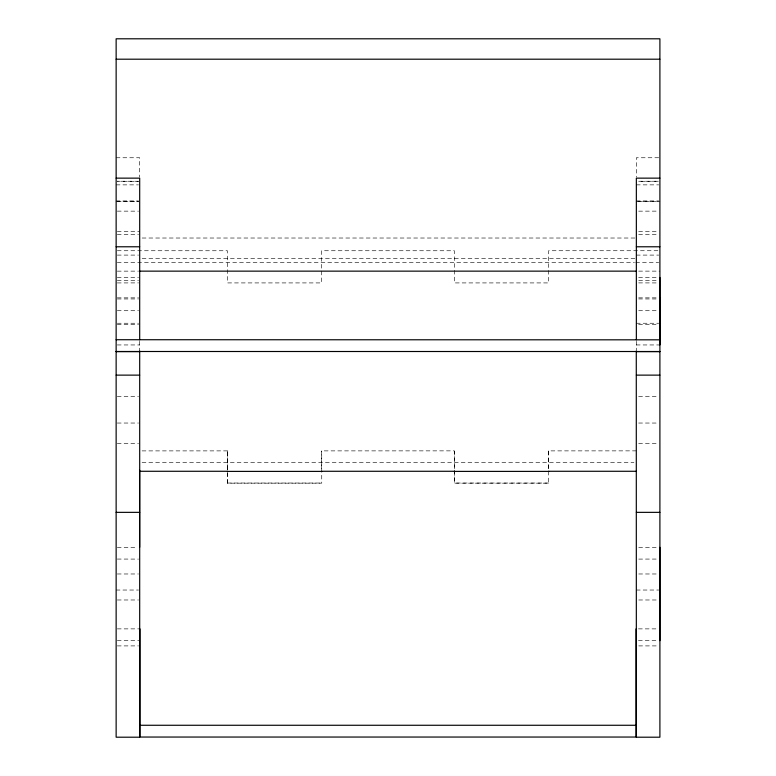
<?xml version="1.0" encoding="UTF-8"?>
<svg xmlns="http://www.w3.org/2000/svg" width="776" height="776" viewBox="0 0 776 776"><rect width="100%" height="100%" fill="white"/><g stroke="black" fill="none" stroke-linecap="round" stroke-linejoin="round"><path stroke-width="0.58" stroke-dasharray="3.88 2.91" d="M227.426 483.157L227.426 450.866L227.426 483.157L321.739 483.157L321.739 450.866M116.138 157.761L139.69 157.751L139.69 177.132M658.727 157.751L636.349 157.761L636.349 177.132M138.545 181.235L117.312 181.235L138.506 181.303M638.658 181.235L658.717 181.235L638.706 181.303M116.138 184.872L138.506 184.872M636.349 184.872L658.727 184.872M116.138 200.926L138.506 200.926M636.349 200.926L658.727 200.926M117.312 201.634L138.545 201.634M638.658 201.634L659.901 201.634M116.138 201.702L138.506 201.702M636.349 201.702L658.727 201.702M117.312 211.13L138.545 211.15M638.658 211.15L658.727 211.13M117.312 231.539L139.69 231.539M638.658 231.539L658.727 231.539M117.312 234.682L138.545 234.691M638.658 234.691L658.727 234.682M142.124 238.019L635.069 238.019M117.312 250.735L227.426 250.755L227.426 282.92L321.633 282.92L321.633 250.735L454.387 250.755L454.387 282.92L548.593 282.92L548.593 250.735L658.727 250.735M117.312 255.091L138.545 255.091M636.349 255.091L658.727 255.091M142.124 258.408L636.281 258.408M117.312 262.521L634.496 262.511M635.699 262.511L658.727 262.521M117.312 271.144L138.545 271.125M638.658 271.125L659.901 271.125M117.283 277.459L138.526 277.459M638.638 277.459L658.727 277.469M117.312 280.679L138.506 280.679M638.706 280.679L658.727 280.679M117.312 282.93L138.545 282.9M638.658 282.9L658.727 282.93M117.283 297.858L138.526 297.858M638.638 297.858L658.727 297.858M117.312 298.964L138.545 298.944M638.658 298.944L658.727 298.964M117.312 310.72L138.545 310.72M638.658 310.72L658.727 310.72M117.312 323.243L138.506 323.243M636.349 323.243L658.727 323.243M117.283 324.552L138.526 324.552M638.638 324.552L658.727 324.562M117.283 344.951L139.699 344.951M636.281 344.951L659.862 344.951M117.283 396.332L138.526 396.332M638.638 396.332L658.727 396.361M117.283 423.036L138.526 423.036M638.638 423.036L658.727 423.046M117.283 443.435L138.526 443.435M638.638 443.435L658.727 443.455M142.066 450.895L227.407 450.885M636.349 450.866L548.574 450.885L548.574 471.274M142.066 462.671L633.953 462.641M227.407 483.031L321.739 483.031M548.7 483.031L454.367 483.031L454.367 450.885M117.312 547.293L137.333 547.293M638.706 547.293L658.727 547.293M117.312 559.059L138.506 559.089M638.706 559.089L658.727 559.059M117.312 573.978L138.506 573.978M638.706 573.978L658.727 573.978M116.138 590.032L138.506 590.032M636.349 590.032L658.727 590.032M117.312 599.984L138.506 599.984M638.706 599.984L658.727 599.984M117.312 628.88L138.797 628.88M638.435 628.88L658.727 628.88M117.312 640.666L138.797 640.656M638.435 640.656L658.727 640.666M117.312 645.904L138.506 645.904M638.706 645.904L658.727 645.904M636.281 341.285L636.349 350.345M548.7 450.866L548.7 483.157L454.387 483.157L454.387 450.866L321.613 450.885L321.613 471.274M227.3 450.885L227.3 470.081M139.699 341.285L139.69 351.518"/><path stroke-width="1.16" d="M139.661 547.293L139.661 470.178M659.901 277.459L659.862 344.951L659.901 297.858M659.901 640.656L659.901 547.293M116.138 59.199L659.901 59.199M116.138 178.141L139.69 178.141L139.69 339.83M659.901 178.141L636.349 178.141L636.349 339.83M116.138 246.778L139.69 246.778M636.349 246.778L659.901 246.778M139.719 271.144L636.301 271.144M116.138 339.723L659.901 339.83M116.138 351.499L659.901 351.518M116.138 351.596L139.69 351.596M636.349 351.596L659.901 351.596M116.138 375.128L139.69 375.128M636.349 375.128L659.901 375.128M139.699 471.274L227.407 471.274M321.613 471.274L454.367 471.274M548.574 471.274L636.281 471.274M227.426 471.391L321.739 471.391M454.387 471.391L548.7 471.391M116.138 512.354L139.69 512.354M636.349 512.354L659.901 512.354M139.981 725.269L636.048 725.269M636.281 350.927L636.349 737.2L659.901 737.2L659.901 38.8L116.138 38.8L116.138 737.2L139.69 737.2L139.699 350.927M636.048 628.88L636.048 737.045L139.981 737.045L139.981 628.88"/></g></svg>
